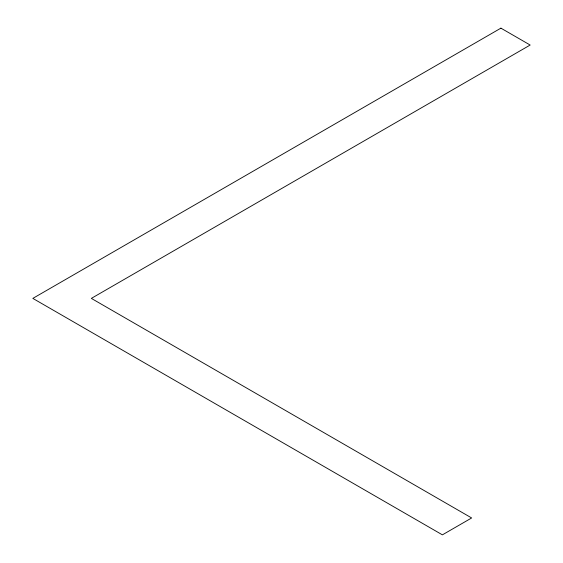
<?xml version="1.0" encoding="UTF-8"?>
<svg xmlns="http://www.w3.org/2000/svg" width="563" height="563" viewBox="0 0 563 563"><rect width="100%" height="100%" fill="white"/><g stroke="black" fill="none" stroke-linecap="round" stroke-linejoin="round"><path stroke-width="0.84" d="M500.908 28.15L32.837 298.39L442.398 534.85L471.653 517.96L91.347 298.39L530.163 45.04L500.908 28.15"/></g></svg>
